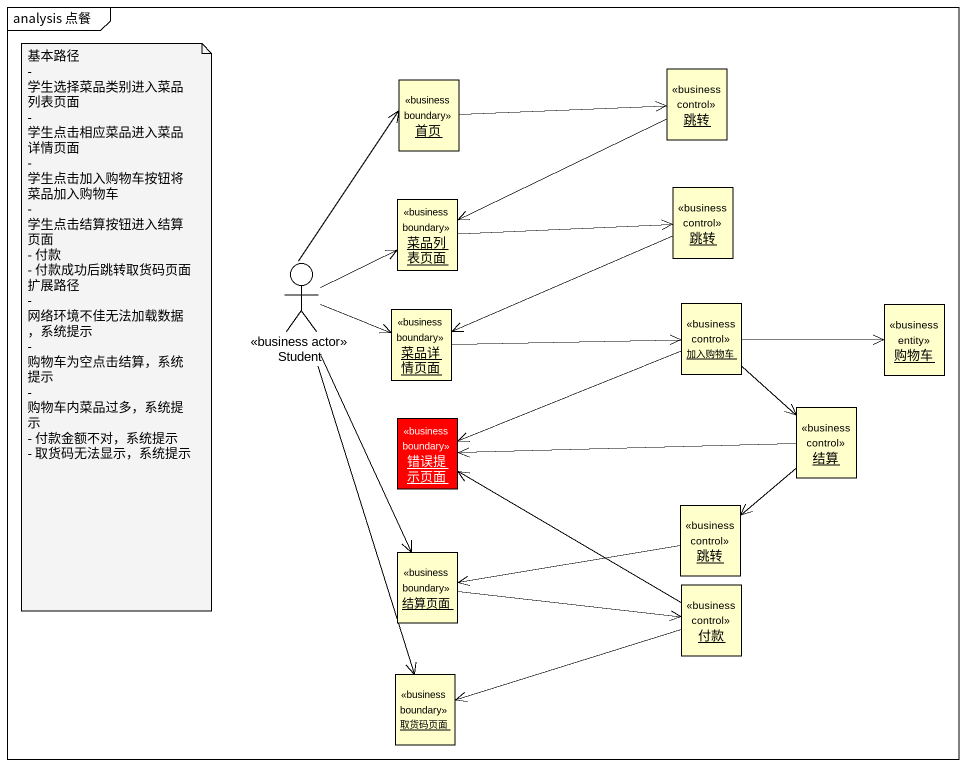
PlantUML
@startuml
mainframe analysis 点餐
allowmixing
hide circle
hide empty members
object 跳转 <<business control>>
object 首页 <<business boundary>>
object 菜品列表页面 <<business boundary>>
object "跳转" as 跳转_2 <<business control>>
actor Student <<business actor>>
object 菜品详情页面 <<business boundary>>
object 加入购物车 <<business control>>
object 购物车 <<business entity>>
object 错误提示页面 <<business boundary>> #FF0000
object 结算 <<business control>>
object "跳转" as 跳转_3 <<business control>>
object 结算页面 <<business boundary>>
object 付款 <<business control>>
object 取货码页面 <<business boundary>>
跳转 -left-> 菜品列表页面
首页 -right-> 跳转
菜品列表页面 -right-> 跳转_2
跳转_2 -left-> 菜品详情页面
Student -up-> 首页
Student -up-> 菜品列表页面
Student -right-> 菜品详情页面
Student --> 结算页面
Student --> 取货码页面
菜品详情页面 -right-> 加入购物车
加入购物车 -right-> 购物车
加入购物车 -left-> 错误提示页面
加入购物车 --> 结算
结算 -left-> 错误提示页面
结算 --> 跳转_3
跳转_3 -left-> 结算页面
结算页面 -right-> 付款
付款 -left-> 错误提示页面
付款 -left-> 取货码页面
note as N1
  基本路径
  - 学生选择菜品类别进入菜品列表页面
  - 学生点击相应菜品进入菜品详情页面
  - 学生点击加入购物车按钮将菜品加入购物车
  - 学生点击结算按钮进入结算页面
  - 付款
  - 付款成功后跳转取货码页面
  扩展路径
  - 网络环境不佳无法加载数据，系统提示
  - 购物车为空点击结算，系统提示
  - 购物车内菜品过多，系统提示
  - 付款金额不对，系统提示
  - 取货码无法显示，系统提示
end note
@enduml
